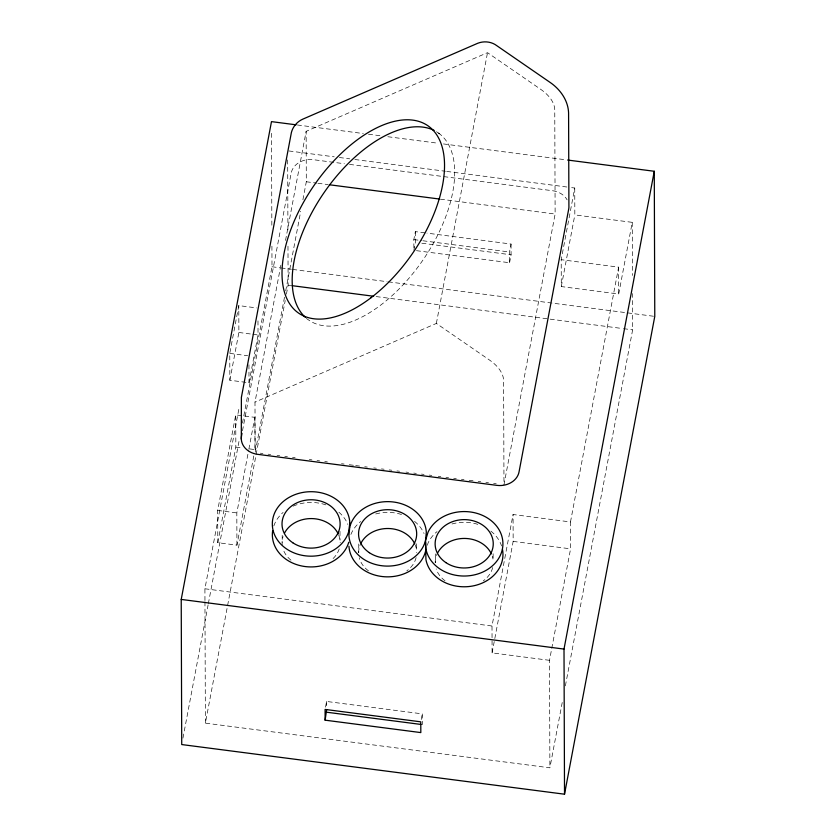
<?xml version="1.0" encoding="UTF-8"?>
<svg xmlns="http://www.w3.org/2000/svg" width="836" height="836" viewBox="0 0 836 836"><rect width="100%" height="100%" fill="white"/><g stroke="black" fill="none" stroke-linecap="round" stroke-linejoin="round"><path stroke-width="0.63" stroke-dasharray="4.18 3.13" d="M257.979 320.888L258.031 334.964L249.003 382.742L229.858 380.255L229.764 353.388L238.793 305.6L256.662 307.92M229.858 380.255L238.887 332.477L238.793 305.6M253.778 455.975L236.933 545.166L217.799 542.679L217.684 510.43L235.731 414.875L254.875 417.352L254.99 449.601L248.605 448.775M204.956 600.509L204.914 588.774L239.242 407.048M217.799 542.679L235.846 447.124L235.731 414.875M182.938 738.146L208.101 604.93M208.342 603.644L239.315 439.684M242.461 423.026L271.993 266.757L271.909 243.433M242.492 430.791L291.168 173.136A19.374 16.114 -0.2 0 1 313.312 159.686L344.348 163.72M284.491 297.25L255.158 452.516L254.99 402.106L281.168 263.518M285.525 240.423L306.133 131.346L487.513 52.678L540.652 89.295A48.436 26.533 10.7 0 1 554.759 110.133L555.125 214.037L503.972 484.786L503.617 380.882A48.436 26.533 10.7 0 0 489.499 360.044L436.361 323.427L254.99 402.106M236.933 545.166L236.818 512.917L248.616 450.479M248.856 449.204L254.875 417.352M285.703 290.834L300.73 211.278M302.914 199.731L306.31 181.767L306.133 131.346M562.231 702.512L549.889 767.824L205.384 723.14L285.212 300.532M286.424 294.126L288.117 285.16L287.971 243.412M325.517 707.141L326.594 701.456L422.284 713.871L422.326 724.613M413.872 247.947L413.841 239.587L415.346 231.624L425.691 232.962M413.883 250.34L415.387 242.377L415.346 231.624M436.361 323.427L487.513 52.678M421.219 719.556L422.284 713.871M416.464 250.675L509.573 262.744L509.542 252.002L511.047 244.039L426.987 233.129M509.573 262.744L511.078 254.781L511.047 244.039M549.513 660.325L492.101 652.885L492.007 626.007L513.064 514.516L570.486 521.967L570.58 548.844L549.513 660.325L549.889 767.824M574.74 188.027L574.834 214.904L632.256 222.345L618.713 294.021L561.301 286.57L561.207 259.693L574.74 188.027L570.863 187.525M492.101 652.885L513.158 541.394L513.064 514.516M561.301 286.57L574.834 214.904M570.486 521.967L618.619 267.144L561.207 259.693M565.376 685.865L632.633 329.844L632.507 293.582M427.405 545.229L428.042 543.045A38.749 32.238 -0.2 0 1 436.998 531.633M297.344 124.982L363.294 133.541M368.477 134.209L381.404 135.892M387.873 136.728L438.304 143.269M443.477 143.938L566.338 159.875M288.942 150.961L334.201 156.823M339.374 157.502L349.72 158.84M354.892 159.509L445.421 171.255M446.717 171.422L569.567 187.358M349.521 164.389L552.554 190.723A19.374 16.114 -0.2 0 1 567.132 199.867M306.31 181.767L316.625 183.105M317.91 183.272L328.224 184.61M440.384 199.156L555.125 214.037M413.841 239.587L421.605 240.59M422.891 240.758L509.542 252.002M421.846 243.213L511.078 254.781M271.993 266.757L279.746 267.76M281.042 267.928L291.388 269.265M292.684 269.432L387.089 281.68M388.374 281.847L653.491 316.238M288.117 285.16L290.709 285.494M376.19 296.581L622.266 328.506M623.562 328.673L632.633 329.844M238.887 332.477L251.646 334.128M252.921 334.295L258.031 334.964M229.764 353.388L247.634 355.697M235.846 447.124L242.231 447.95M260.32 453.185L262.901 453.52M268.053 454.188L270.634 454.523M277.082 455.359L279.652 455.693M284.815 456.362L287.396 456.696M292.548 457.365L295.129 457.7M309.31 459.539L311.891 459.873M317.043 460.542L319.624 460.876M324.776 461.545L327.357 461.88M341.537 463.719L344.118 464.053M349.27 464.722L354.433 465.391M355.718 465.558L359.584 466.06M364.747 466.728L367.317 467.063M373.765 467.899L376.346 468.233M381.498 468.902L384.079 469.236M389.242 469.905L391.812 470.24M396.975 470.908L399.556 471.243M405.993 472.079L408.574 472.413M413.736 473.082L416.307 473.416M421.469 474.085L424.051 474.42M429.202 475.088L431.784 475.423M438.231 476.259L440.802 476.593M445.964 477.262L448.545 477.596M453.697 478.265L456.278 478.6M461.43 479.268L464.011 479.603M469.163 480.272L473.04 480.773M478.192 481.442L480.773 481.776M485.925 482.445L488.506 482.78M493.658 483.448L496.239 483.783M513.158 541.394L570.58 548.844M217.684 510.43L236.818 512.917M204.914 588.774L492.007 626.007M436.507 131.733L439.558 133.844M306.352 318.443L309.404 320.543A113.821 59.837 -55.4 0 0 424.113 258.334A113.821 59.837 -55.4 0 0 436.371 131.649M632.256 222.345L632.444 275.452M618.619 267.144L618.713 294.021M493.125 553.756L493.146 560.026A29.061 24.181 -0.2 0 0 492.31 556.295M435.305 553.913L435.337 562.691M416.568 543.828L416.589 550.098M358.748 543.985L358.78 552.763M340.001 531.382L340.033 540.16M326.594 701.456L326.615 707.423M287.678 159.916L287.929 231.676M282.192 535.301L282.223 542.825M271.522 133.29L271.846 225.292M248.94 364.82L249.003 382.742M204.956 601.815L205.384 723.14M416.119 557.643A29.061 24.181 -0.2 0 1 406.777 570.894M368.467 570.831A29.061 24.181 -0.2 0 1 359.271 557.758M358.623 552.742A29.061 24.181 -0.2 0 1 361.121 542.898M415.314 545.145A29.061 24.181 -0.2 0 1 416.746 552.617M492.686 567.571A29.061 24.181 -0.2 0 1 483.333 580.821M445.024 580.759A29.061 24.181 -0.2 0 1 436.183 568.929M435.18 562.67A29.061 24.181 -0.2 0 1 437.103 553.996M350.911 534.423A38.749 32.238 -0.2 0 1 360.661 521.528M375.74 513.952A38.749 32.238 -0.2 0 1 401.844 514.6M414.551 521.382A38.749 32.238 -0.2 0 1 424.061 533.535M451.994 523.973A38.749 32.238 -0.2 0 1 478.098 524.433M490.889 531.132A38.749 32.238 -0.2 0 1 501.569 545.929M273.821 525.948A38.749 32.238 -0.2 0 1 283.08 512.447M293.164 506.135A38.749 32.238 -0.2 0 1 326.291 505.017M338.883 512.186A38.749 32.238 -0.2 0 1 347.86 524.454M339.207 548.949A29.061 24.181 -0.2 0 1 331.16 560.245M290.97 560.193A29.061 24.181 -0.2 0 1 283.07 549.074M282.234 545.333A29.061 24.181 -0.2 0 1 283.049 536.555M338.758 535.218A29.061 24.181 -0.2 0 1 340.189 542.689"/><path stroke-width="1.25" d="M567.623 160.042L654.274 171.275L654.776 316.405L564.519 794.2L181.725 744.552L181.224 599.422L271.481 121.628L296.048 124.815M242.001 433.361L241.52 435.922A19.374 16.114 -0.2 0 0 257.655 454.335L496.897 485.361A19.374 16.114 -0.2 0 0 519.041 471.922L568.689 209.125A19.374 16.114 -0.2 0 0 568.908 205.98L568.584 112.912C568.146 100.466 560.308 89.452 550.307 82.555L496.887 45.74C491.505 41.581 484.034 40.797 477.753 43.263L302.705 119.193C297.156 121.648 292.851 126.654 291.388 132.537L241.385 397.372L241.301 439.078M325.12 720.172L325.089 709.419L420.78 721.834L420.821 732.587L325.12 720.172L326.615 709.816M564.519 794.2L564.007 649.081L654.274 171.275M329.509 184.777L439.099 198.989M292.004 285.661L373.598 296.247M181.224 599.422L564.007 649.081M326.625 712.209L421.03 724.446M425.514 541.77L425.942 559.639A38.749 32.238 -0.2 0 0 470.292 586.381A38.749 32.238 -0.2 0 0 502.488 549.461M305.349 317.366A113.821 59.837 -55.4 0 1 324.138 192.52A113.821 59.837 -55.4 0 1 434.114 130.416M361.121 542.898A29.061 24.181 -0.2 0 1 388.416 528.509A29.061 24.181 -0.2 0 1 414.813 543.964M437.688 552.836A29.061 24.181 -0.2 0 1 464.973 538.436A29.061 24.181 -0.2 0 1 491.369 553.892M425.545 551.332A38.749 32.238 -0.2 0 1 384.56 576.756A38.749 32.238 -0.2 0 1 348.957 546.295M348.748 542.271A38.749 32.238 -0.2 0 1 304.053 566.4A38.749 32.238 -0.2 0 1 272.661 530.651M284.564 532.971A29.061 24.181 -0.2 0 1 311.859 518.581A29.061 24.181 -0.2 0 1 338.246 534.026M349.73 527.161L348.925 535.552A38.749 32.238 -0.2 0 0 384.518 566.003A38.749 32.238 -0.2 0 0 425.514 540.578L428.001 532.292A38.749 32.238 -0.2 0 1 489.593 519.438A38.749 32.238 -0.2 0 1 482.968 571.97A38.749 32.238 -0.2 0 1 425.911 548.886L425.514 540.578L426.318 532.187A38.749 32.238 -0.2 0 0 390.725 501.736A38.749 32.238 -0.2 0 0 349.73 527.161M349.803 523.158L348.716 531.529A38.749 32.238 -0.2 0 1 286.842 549.127A38.749 32.238 -0.2 0 1 293.885 495.058A38.749 32.238 -0.2 0 1 349.803 523.158M371.069 297.7A113.821 59.837 -55.4 0 0 429.38 126.832A113.821 59.837 -55.4 0 0 289.329 233.756A113.821 59.837 -55.4 0 0 371.069 297.7M369.355 552.7A29.061 24.181 -0.2 0 0 416.328 537.59A29.061 24.181 -0.2 0 0 377.172 511.318A29.061 24.181 -0.2 0 0 369.355 552.7M445.922 562.628A29.061 24.181 -0.2 0 0 492.895 547.528A29.061 24.181 -0.2 0 0 453.739 521.246A29.061 24.181 -0.2 0 0 445.922 562.628M292.799 542.763A29.061 24.181 -0.2 0 0 339.771 527.662A29.061 24.181 -0.2 0 0 300.615 501.391A29.061 24.181 -0.2 0 0 292.799 542.763"/></g></svg>
